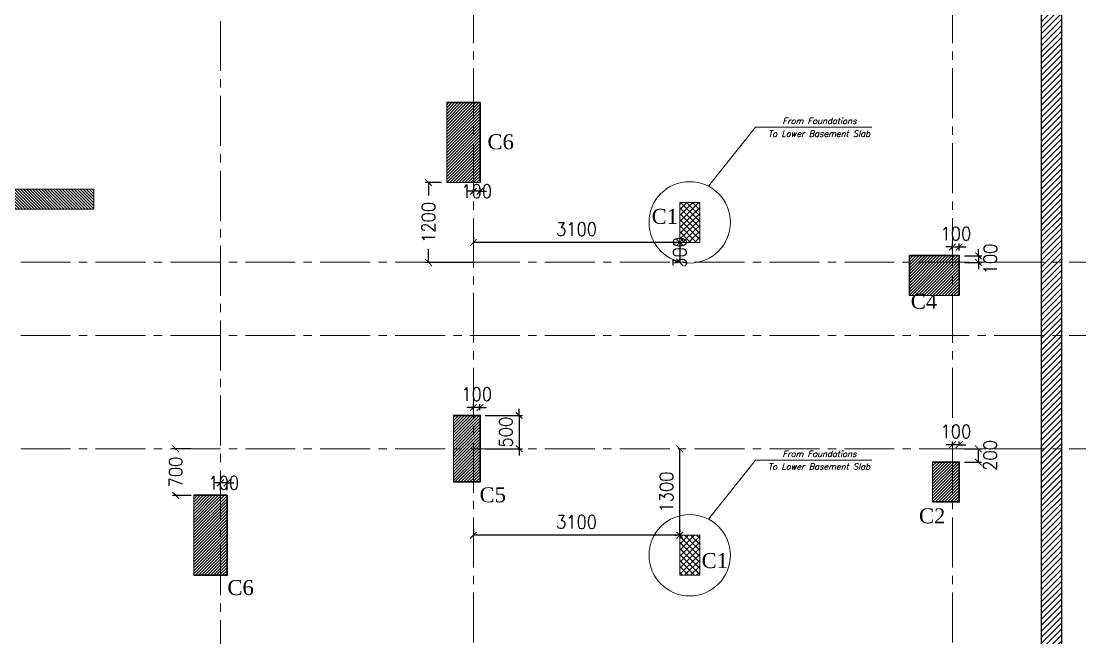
# Model space of a CAD drawing. Header units: millimetres. Extents: x -967280 to 3852, y 2833 to 1955156.
# Drawn here: x -508622 to -492718, y 391097 to 400360 of the extents above; entities that cross this region are included whole.
import ezdxf
from ezdxf.enums import TextEntityAlignment as Align

# ---------------------------------------------------------------- set-up
doc = ezdxf.new("R2010")
doc.units = ezdxf.units.MM
doc.header["$LTSCALE"] = 1000
doc.header["$PDMODE"] = 35
doc.header["$PDSIZE"] = 25
doc.linetypes.add('$0$DASHED2', pattern=[0.375, 0.25, -0.125])
doc.linetypes.add('Columns_Structural070816$0$CENTER2', pattern=[1.125, 0.75, -0.125, 0.125, -0.125])
for name, color, linetype, lineweight in [('00-DE-Hatch', 11, 'Continuous', 0), ('00-EG-Text', 3, 'Continuous', 0), ('S - column', 6, 'Continuous', 60), ('ST-000-AXIS', 9, 'Columns_Structural070816$0$CENTER2', 9), ('ST-RFT-BOT', 2, '$0$DASHED2', 30)]:
    doc.layers.add(name, color=color, linetype=linetype, lineweight=lineweight)
for name, color, linetype in [('_N-DIM 3', 7, 'Continuous'), ('R.C. footing', 4, 'Continuous'), ('S - BATH Hach', 1, 'Continuous'), ('S - col hach', 1, 'Continuous')]:
    doc.layers.add(name, color=color, linetype=linetype)
doc.styles.add('ASD', font='times.ttf')
doc.styles.add('E', font='ITALICC.shx')
doc.styles.add('TUNELNO', font='romans.shx', dxfattribs={"width": 0.9})
doc.dimstyles.new('Copy(2) of DSEC', dxfattribs={"dimtxt": 200, "dimasz": 100, "dimexe": 50, "dimexo": 80, "dimgap": 100, "dimtad": 1, "dimdec": 0, "dimrnd": 5, "dimzin": 0, "dimdsep": 46, "dimtxsty": 'TUNELNO', "dimblk": 'ARCHTICK', "dimcen": 0.09, "dimclrd": 1, "dimclre": 1, "dimclrt": 3, "dimadec": 0, "dimazin": 0, "dimtfac": 0.78125, "dimtdec": 0, "dimtix": 1, "dimtmove": 2, "dimatfit": 3, "dimldrblk": 'ARCHTICK', "dimfxl": 1, "dimtolj": 1, "dimtzin": 0, "dimarcsym": 0})
pattern_1 = [(45, (-410798.87, -446239.72), (-44.9012806, 44.9012806), []), (135, (-410798.87, -446239.72), (-44.9012806, -44.9012806), [])]

# ---------------------------------------------------------------- blocks, each defined once
blk = doc.blocks.new('AXES-00')
at = {"layer": 'ST-000-AXIS'}
for p, q in [((552098.9, 695813.8), (552098.9, 750979.6)), ((555898.9, 750979.6), (555898.9, 695813.8)), ((563098.9, 750979.6), (563098.9, 695813.8)), ((575723.2, 719939.7), (505674.3, 719939.7)), ((575723.2, 718839.7), (505674.3, 718839.7)), ((575723.2, 717139.7), (505674.3, 717139.7))]:
    blk.add_line(p, q, dxfattribs=at)
blk = doc.blocks.new('_ArchTick')
at = {"color": 0, "linetype": 'ByBlock', "const_width": 0.15}
blk.add_lwpolyline([(-0.5, -0.5), (0.5, 0.5)], dxfattribs=at)
blk = doc.blocks.new('*D387')
at = {"layer": '_N-DIM 3', "color": 1, "linetype": 'Continuous', "lineweight": -2, "ltscale": 30, "transparency": 16777216}
for p, q in [((-494629, 393998), (-494729, 393998)), ((-494629, 394017), (-494629, 394048)), ((-494529, 393998), (-494629, 393998)), ((-494529, 394017), (-494529, 394048)), ((-494529, 393998), (-494429, 393998))]:
    blk.add_line(p, q, dxfattribs=at)
at = {"layer": 'Defpoints', "color": 0, "linetype": 'Continuous', "ltscale": 30, "transparency": 16777216}
for p in [(-494629, 393998), (-494629, 393937), (-494529, 393937)]:
    blk.add_point(p, dxfattribs=at)
at = {"layer": '_N-DIM 3', "color": 1, "linetype": 'Continuous', "lineweight": -2, "ltscale": 30, "transparency": 16777216, "xscale": 100, "yscale": 100, "zscale": 100}
blk.add_blockref('_ArchTick', (-494629, 393998), dxfattribs=at)
at = {"layer": '_N-DIM 3', "color": 1, "linetype": 'Continuous', "lineweight": -2, "ltscale": 30, "transparency": 16777216, "xscale": 100, "yscale": 100, "zscale": 100, "rotation": 180}
blk.add_blockref('_ArchTick', (-494529, 393998), dxfattribs=at)
at = {"layer": '_N-DIM 3', "color": 3, "linetype": 'Continuous', "ltscale": 30, "transparency": 16777216, "insert": (-494579, 394198), "char_height": 200, "attachment_point": 5, "style": 'TUNELNO'}
blk.add_mtext('\\A1;100', dxfattribs=at)
blk = doc.blocks.new('*D388')
at = {"layer": '_N-DIM 3', "color": 1, "linetype": 'Continuous', "lineweight": -2, "ltscale": 30, "transparency": 16777216}
for p, q in [((-494629, 396917), (-494629, 397018)), ((-494529, 396917), (-494529, 397018)), ((-494629, 396968), (-494729, 396968)), ((-494629, 396968), (-494529, 396968)), ((-494529, 396968), (-494429, 396968))]:
    blk.add_line(p, q, dxfattribs=at)
at = {"layer": 'Defpoints', "color": 0, "linetype": 'Continuous', "ltscale": 30, "transparency": 16777216}
for p in [(-494629, 396837), (-494529, 396968), (-494529, 396837)]:
    blk.add_point(p, dxfattribs=at)
at = {"layer": '_N-DIM 3', "color": 1, "linetype": 'Continuous', "lineweight": -2, "ltscale": 30, "transparency": 16777216, "xscale": 100, "yscale": 100, "zscale": 100}
blk.add_blockref('_ArchTick', (-494629, 396968), dxfattribs=at)
at = {"layer": '_N-DIM 3', "color": 1, "linetype": 'Continuous', "lineweight": -2, "ltscale": 30, "transparency": 16777216, "xscale": 100, "yscale": 100, "zscale": 100, "rotation": 180}
blk.add_blockref('_ArchTick', (-494529, 396968), dxfattribs=at)
at = {"layer": '_N-DIM 3', "color": 3, "linetype": 'Continuous', "ltscale": 30, "transparency": 16777216, "insert": (-494579, 397168), "char_height": 200, "attachment_point": 5, "style": 'TUNELNO'}
blk.add_mtext('\\A1;100', dxfattribs=at)
blk = doc.blocks.new('*D389')
at = {"layer": '_N-DIM 3', "color": 1, "linetype": 'Continuous', "lineweight": -2, "ltscale": 30, "transparency": 16777216}
for p, q in [((-494448, 396837), (-494189, 396834)), ((-494239, 396835), (-494240, 396735)), ((-494239, 396835), (-494238, 396935)), ((-494449, 396737), (-494190, 396734)), ((-494240, 396735), (-494241, 396635))]:
    blk.add_line(p, q, dxfattribs=at)
at = {"layer": 'Defpoints', "color": 0, "linetype": 'Continuous', "ltscale": 30, "transparency": 16777216}
for p in [(-494528, 396837), (-494529, 396737), (-494240, 396735)]:
    blk.add_point(p, dxfattribs=at)
at = {"layer": '_N-DIM 3', "color": 1, "linetype": 'Continuous', "lineweight": -2, "ltscale": 30, "transparency": 16777216, "xscale": 100, "yscale": 100, "zscale": 100}
for p, rotation in [((-494239, 396835), 269.5132829960533), ((-494240, 396735), 89.51328299605332)]:
    blk.add_blockref('_ArchTick', p, dxfattribs=dict(at, rotation=rotation))
at = {"layer": '_N-DIM 3', "color": 3, "linetype": 'Continuous', "ltscale": 30, "transparency": 16777216, "insert": (-494063, 396787), "char_height": 200, "attachment_point": 5, "rotation": 89.5133, "style": 'TUNELNO'}
blk.add_mtext('\\A1;100', dxfattribs=at)
blk = doc.blocks.new('*D396')
at = {"layer": '_N-DIM 3', "color": 1, "linetype": 'Continuous', "lineweight": -2, "ltscale": 30, "transparency": 16777216}
for p, q in [((-501829, 397804), (-501929, 397804)), ((-501829, 397853), (-501829, 397754)), ((-501729, 397804), (-501829, 397804)), ((-501729, 397853), (-501729, 397754)), ((-501729, 397804), (-501629, 397804))]:
    blk.add_line(p, q, dxfattribs=at)
at = {"layer": 'Defpoints', "color": 0, "linetype": 'Continuous', "ltscale": 30, "transparency": 16777216}
for p in [(-501829, 397933), (-501829, 397804), (-501729, 397933)]:
    blk.add_point(p, dxfattribs=at)
at = {"layer": '_N-DIM 3', "color": 1, "linetype": 'Continuous', "lineweight": -2, "ltscale": 30, "transparency": 16777216, "xscale": 100, "yscale": 100, "zscale": 100}
blk.add_blockref('_ArchTick', (-501829, 397804), dxfattribs=at)
at = {"layer": '_N-DIM 3', "color": 1, "linetype": 'Continuous', "lineweight": -2, "ltscale": 30, "transparency": 16777216, "xscale": 100, "yscale": 100, "zscale": 100, "rotation": 180}
blk.add_blockref('_ArchTick', (-501729, 397804), dxfattribs=at)
at = {"layer": '_N-DIM 3', "color": 3, "linetype": 'Continuous', "ltscale": 30, "transparency": 16777216, "insert": (-501779, 397804), "char_height": 200, "attachment_point": 5, "style": 'TUNELNO'}
blk.add_mtext('\\A1;100', dxfattribs=at)
blk = doc.blocks.new('*D403')
at = {"layer": '_N-DIM 3', "color": 1, "linetype": 'Continuous', "lineweight": -2, "ltscale": 30, "transparency": 16777216}
for p, q in [((-501829, 394517), (-501829, 394608)), ((-501729, 394517), (-501729, 394608)), ((-501829, 394558), (-501929, 394558)), ((-501729, 394558), (-501829, 394558)), ((-501729, 394558), (-501629, 394558))]:
    blk.add_line(p, q, dxfattribs=at)
at = {"layer": 'Defpoints', "color": 0, "linetype": 'Continuous', "ltscale": 30, "transparency": 16777216}
for p in [(-501829, 394558), (-501829, 394437), (-501729, 394437)]:
    blk.add_point(p, dxfattribs=at)
at = {"layer": '_N-DIM 3', "color": 1, "linetype": 'Continuous', "lineweight": -2, "ltscale": 30, "transparency": 16777216, "xscale": 100, "yscale": 100, "zscale": 100}
blk.add_blockref('_ArchTick', (-501829, 394558), dxfattribs=at)
at = {"layer": '_N-DIM 3', "color": 1, "linetype": 'Continuous', "lineweight": -2, "ltscale": 30, "transparency": 16777216, "xscale": 100, "yscale": 100, "zscale": 100, "rotation": 180}
blk.add_blockref('_ArchTick', (-501729, 394558), dxfattribs=at)
at = {"layer": '_N-DIM 3', "color": 3, "linetype": 'Continuous', "ltscale": 30, "transparency": 16777216, "insert": (-501779, 394758), "char_height": 200, "attachment_point": 5, "style": 'TUNELNO'}
blk.add_mtext('\\A1;100', dxfattribs=at)
blk = doc.blocks.new('*D404')
at = {"layer": '_N-DIM 3', "color": 1, "linetype": 'Continuous', "lineweight": -2, "ltscale": 30, "transparency": 16777216}
for p, q in [((-501649, 394437), (-501091, 394437)), ((-501141, 394437), (-501141, 394537)), ((-501141, 394437), (-501141, 393937)), ((-501649, 393937), (-501091, 393937)), ((-501141, 393937), (-501141, 393837))]:
    blk.add_line(p, q, dxfattribs=at)
at = {"layer": 'Defpoints', "color": 0, "linetype": 'Continuous', "ltscale": 30, "transparency": 16777216}
for p in [(-501729, 394437), (-501729, 393937), (-501141, 393937)]:
    blk.add_point(p, dxfattribs=at)
at = {"layer": '_N-DIM 3', "color": 1, "linetype": 'Continuous', "lineweight": -2, "ltscale": 30, "transparency": 16777216, "xscale": 100, "yscale": 100, "zscale": 100}
for p, rotation in [((-501141, 394437), 270), ((-501141, 393937), 90)]:
    blk.add_blockref('_ArchTick', p, dxfattribs=dict(at, rotation=rotation))
at = {"layer": '_N-DIM 3', "color": 3, "linetype": 'Continuous', "ltscale": 30, "transparency": 16777216, "insert": (-501341, 394187), "char_height": 200, "attachment_point": 5, "rotation": 90, "style": 'TUNELNO'}
blk.add_mtext('\\A1;500', dxfattribs=at)
blk = doc.blocks.new('*D430')
at = {"layer": '_N-DIM 3', "color": 1, "linetype": 'Continuous', "lineweight": -2, "ltscale": 30, "transparency": 16777216}
for p, q in [((-498809, 397037), (-498779, 397037)), ((-498729, 397037), (-498729, 396737)), ((-498809, 396737), (-498779, 396737))]:
    blk.add_line(p, q, dxfattribs=at)
at = {"layer": 'Defpoints', "color": 0, "linetype": 'Continuous', "ltscale": 30, "transparency": 16777216}
for p in [(-498729, 397037), (-498729, 396737), (-498729, 396737)]:
    blk.add_point(p, dxfattribs=at)
at = {"layer": '_N-DIM 3', "color": 1, "linetype": 'Continuous', "lineweight": -2, "ltscale": 30, "transparency": 16777216, "xscale": 100, "yscale": 100, "zscale": 100}
for p, rotation in [((-498729, 397037), 90), ((-498729, 396737), 270)]:
    blk.add_blockref('_ArchTick', p, dxfattribs=dict(at, rotation=rotation))
at = {"layer": '_N-DIM 3', "color": 3, "linetype": 'Continuous', "ltscale": 30, "transparency": 16777216, "insert": (-498729, 396887), "char_height": 200, "attachment_point": 5, "rotation": 90, "style": 'TUNELNO'}
blk.add_mtext('\\A1;300', dxfattribs=at)
blk = doc.blocks.new('*D431')
at = {"layer": '_N-DIM 3', "color": 1, "linetype": 'Continuous', "lineweight": -2, "ltscale": 30, "transparency": 16777216}
for p, q in [((-501829, 397117), (-501829, 397087)), ((-498729, 397037), (-501829, 397037)), ((-498729, 397117), (-498729, 397087))]:
    blk.add_line(p, q, dxfattribs=at)
at = {"layer": 'Defpoints', "color": 0, "linetype": 'Continuous', "ltscale": 30, "transparency": 16777216}
for p in [(-501829, 397037), (-501829, 397037), (-498729, 397037)]:
    blk.add_point(p, dxfattribs=at)
at = {"layer": '_N-DIM 3', "color": 1, "linetype": 'Continuous', "lineweight": -2, "ltscale": 30, "transparency": 16777216, "xscale": 100, "yscale": 100, "zscale": 100, "rotation": 180}
blk.add_blockref('_ArchTick', (-501829, 397037), dxfattribs=at)
at = {"layer": '_N-DIM 3', "color": 1, "linetype": 'Continuous', "lineweight": -2, "ltscale": 30, "transparency": 16777216, "xscale": 100, "yscale": 100, "zscale": 100}
blk.add_blockref('_ArchTick', (-498729, 397037), dxfattribs=at)
at = {"layer": '_N-DIM 3', "color": 3, "linetype": 'Continuous', "ltscale": 30, "transparency": 16777216, "insert": (-500279, 397237), "char_height": 200, "attachment_point": 5, "style": 'TUNELNO'}
blk.add_mtext('\\A1;3100', dxfattribs=at)
blk = doc.blocks.new('*D432')
at = {"layer": '_N-DIM 3', "color": 1, "linetype": 'Continuous', "lineweight": -2, "ltscale": 30, "transparency": 16777216}
for p, q in [((-498729, 392637), (-498729, 393937)), ((-498674, 393937), (-498679, 393937)), ((-498809, 392637), (-498779, 392637))]:
    blk.add_line(p, q, dxfattribs=at)
at = {"layer": 'Defpoints', "color": 0, "linetype": 'Continuous', "ltscale": 30, "transparency": 16777216}
for p in [(-498754, 393937), (-498729, 393937), (-498729, 392637)]:
    blk.add_point(p, dxfattribs=at)
at = {"layer": '_N-DIM 3', "color": 1, "linetype": 'Continuous', "lineweight": -2, "ltscale": 30, "transparency": 16777216, "xscale": 100, "yscale": 100, "zscale": 100}
for p, rotation in [((-498729, 393937), 90), ((-498729, 392637), 270)]:
    blk.add_blockref('_ArchTick', p, dxfattribs=dict(at, rotation=rotation))
at = {"layer": '_N-DIM 3', "color": 3, "linetype": 'Continuous', "ltscale": 30, "transparency": 16777216, "insert": (-498929, 393287), "char_height": 200, "attachment_point": 5, "rotation": 90, "style": 'TUNELNO'}
blk.add_mtext('\\A1;1300', dxfattribs=at)
blk = doc.blocks.new('*D433')
at = {"layer": '_N-DIM 3', "color": 1, "linetype": 'Continuous', "lineweight": -2, "ltscale": 30, "transparency": 16777216}
for p, q in [((-501829, 392717), (-501829, 392687)), ((-498729, 392717), (-498729, 392687)), ((-498729, 392637), (-501829, 392637))]:
    blk.add_line(p, q, dxfattribs=at)
at = {"layer": 'Defpoints', "color": 0, "linetype": 'Continuous', "ltscale": 30, "transparency": 16777216}
for p in [(-501829, 392637), (-501829, 392637), (-498729, 392637)]:
    blk.add_point(p, dxfattribs=at)
at = {"layer": '_N-DIM 3', "color": 1, "linetype": 'Continuous', "lineweight": -2, "ltscale": 30, "transparency": 16777216, "xscale": 100, "yscale": 100, "zscale": 100, "rotation": 180}
blk.add_blockref('_ArchTick', (-501829, 392637), dxfattribs=at)
at = {"layer": '_N-DIM 3', "color": 1, "linetype": 'Continuous', "lineweight": -2, "ltscale": 30, "transparency": 16777216, "xscale": 100, "yscale": 100, "zscale": 100}
blk.add_blockref('_ArchTick', (-498729, 392637), dxfattribs=at)
at = {"layer": '_N-DIM 3', "color": 3, "linetype": 'Continuous', "ltscale": 30, "transparency": 16777216, "insert": (-500279, 392837), "char_height": 200, "attachment_point": 5, "style": 'TUNELNO'}
blk.add_mtext('\\A1;3100', dxfattribs=at)
blk = doc.blocks.new('*D452')
at = {"layer": '_N-DIM 3', "color": 1, "linetype": 'Continuous', "lineweight": -2, "ltscale": 30, "transparency": 16777216}
for p, q in [((-502309, 397937), (-502553, 397937)), ((-502503, 397937), (-502503, 397742)), ((-502503, 396737), (-502503, 396933)), ((-501809, 396737), (-502553, 396737))]:
    blk.add_line(p, q, dxfattribs=at)
at = {"layer": 'Defpoints', "color": 0, "linetype": 'Continuous', "ltscale": 30, "transparency": 16777216}
for p in [(-502229, 397937), (-502503, 396737), (-501729, 396737)]:
    blk.add_point(p, dxfattribs=at)
at = {"layer": '_N-DIM 3', "color": 1, "linetype": 'Continuous', "lineweight": -2, "ltscale": 30, "transparency": 16777216, "xscale": 100, "yscale": 100, "zscale": 100}
for p, rotation in [((-502503, 397937), 90), ((-502503, 396737), 270)]:
    blk.add_blockref('_ArchTick', p, dxfattribs=dict(at, rotation=rotation))
at = {"layer": '_N-DIM 3', "color": 3, "linetype": 'Continuous', "ltscale": 30, "transparency": 16777216, "insert": (-502503, 397337), "char_height": 200, "attachment_point": 5, "rotation": 90, "style": 'TUNELNO'}
blk.add_mtext('\\A1;1200', dxfattribs=at)
blk = doc.blocks.new('*D453')
at = {"layer": '_N-DIM 3', "color": 1, "linetype": 'Continuous', "lineweight": -2, "ltscale": 30, "transparency": 16777216}
for p, q in [((-505629, 393424), (-505729, 393424)), ((-505629, 393314), (-505629, 393474)), ((-505529, 393424), (-505629, 393424)), ((-505529, 393314), (-505529, 393474)), ((-505529, 393424), (-505429, 393424))]:
    blk.add_line(p, q, dxfattribs=at)
at = {"layer": 'Defpoints', "color": 0, "linetype": 'Continuous', "ltscale": 30, "transparency": 16777216}
for p in [(-505629, 393424), (-505629, 393234), (-505529, 393234)]:
    blk.add_point(p, dxfattribs=at)
at = {"layer": '_N-DIM 3', "color": 1, "linetype": 'Continuous', "lineweight": -2, "ltscale": 30, "transparency": 16777216, "xscale": 100, "yscale": 100, "zscale": 100}
blk.add_blockref('_ArchTick', (-505629, 393424), dxfattribs=at)
at = {"layer": '_N-DIM 3', "color": 1, "linetype": 'Continuous', "lineweight": -2, "ltscale": 30, "transparency": 16777216, "xscale": 100, "yscale": 100, "zscale": 100, "rotation": 180}
blk.add_blockref('_ArchTick', (-505529, 393424), dxfattribs=at)
at = {"layer": '_N-DIM 3', "color": 3, "linetype": 'Continuous', "ltscale": 30, "transparency": 16777216, "insert": (-505579, 393424), "char_height": 200, "attachment_point": 5, "style": 'TUNELNO'}
blk.add_mtext('\\A1;100', dxfattribs=at)
blk = doc.blocks.new('*D454')
at = {"layer": '_N-DIM 3', "color": 1, "linetype": 'Continuous', "lineweight": -2, "ltscale": 30, "transparency": 16777216}
for p, q in [((-506067, 393937), (-506351, 393937)), ((-506301, 393937), (-506301, 393919)), ((-506067, 393237), (-506351, 393237)), ((-506301, 393237), (-506301, 393256))]:
    blk.add_line(p, q, dxfattribs=at)
at = {"layer": 'Defpoints', "color": 0, "linetype": 'Continuous', "ltscale": 30, "transparency": 16777216}
for p in [(-506301, 393937), (-505987, 393937), (-505987, 393237)]:
    blk.add_point(p, dxfattribs=at)
at = {"layer": '_N-DIM 3', "color": 1, "linetype": 'Continuous', "lineweight": -2, "ltscale": 30, "transparency": 16777216, "xscale": 100, "yscale": 100, "zscale": 100}
for p, rotation in [((-506301, 393937), 90), ((-506301, 393237), 270)]:
    blk.add_blockref('_ArchTick', p, dxfattribs=dict(at, rotation=rotation))
at = {"layer": '_N-DIM 3', "color": 3, "linetype": 'Continuous', "ltscale": 30, "transparency": 16777216, "insert": (-506301, 393587), "char_height": 200, "attachment_point": 5, "rotation": 90, "style": 'TUNELNO'}
blk.add_mtext('\\A1;700', dxfattribs=at)
blk = doc.blocks.new('*D460')
at = {"layer": '_N-DIM 3', "color": 1, "linetype": 'Continuous', "lineweight": -2, "ltscale": 30, "transparency": 16777216}
for p, q in [((-494449, 393937), (-494193, 393937)), ((-494243, 393937), (-494243, 393737)), ((-494449, 393737), (-494193, 393737))]:
    blk.add_line(p, q, dxfattribs=at)
at = {"layer": 'Defpoints', "color": 0, "linetype": 'Continuous', "ltscale": 30, "transparency": 16777216}
for p in [(-494529, 393937), (-494529, 393737), (-494243, 393737)]:
    blk.add_point(p, dxfattribs=at)
at = {"layer": '_N-DIM 3', "color": 1, "linetype": 'Continuous', "lineweight": -2, "ltscale": 30, "transparency": 16777216, "xscale": 100, "yscale": 100, "zscale": 100}
for p, rotation in [((-494243, 393937), 90), ((-494243, 393737), 270)]:
    blk.add_blockref('_ArchTick', p, dxfattribs=dict(at, rotation=rotation))
at = {"layer": '_N-DIM 3', "color": 3, "linetype": 'Continuous', "ltscale": 30, "transparency": 16777216, "insert": (-494065, 393837), "char_height": 200, "attachment_point": 5, "rotation": 90, "style": 'TUNELNO'}
blk.add_mtext('\\A1;200', dxfattribs=at)
blk = doc.blocks.new('A$C46269fcd new')
at = {"layer": 'S - BATH Hach', "ltscale": 30, "transparency": 33554483}
h = blk.add_hatch(dxfattribs=at)
h.set_pattern_fill('ANSI31', color=1, scale=20)
h.set_pattern_definition([(45, (643184.17, -484711.8), (-44.9012806, 44.9012806), [])])
h.paths.add_polyline_path([(47835, 35800), (47835, -9200), (-6100, -9200), (-6100, 35800), (-5800, 35800), (-5800, -8900), (47535, -8900), (47535, 35800)])
at = {"layer": 'R.C. footing', "color": 4, "ltscale": 30}
blk.add_lwpolyline([(47835, 35800), (47835, -9200), (-6100, -9200), (-6100, 35800), (-5800, 35800), (-5800, -8900), (47535, -8900), (47535, 35800)], close=True, dxfattribs=at)
blk = doc.blocks.new('FROM FOUNDATION TO UPPER LOWER BASEMENT_COLUMNS(new2)')
at = {"layer": 'S - col hach'}
h = blk.add_hatch(dxfattribs=at)
h.set_pattern_fill('ANSI31', color=256, scale=10, angle=-90)
h.set_pattern_definition([(315, (-770003.16, 861038.448), (22.4506403, 22.4506403), [])])
h.paths.add_polyline_path([(450199, 621040), (447899, 621040), (447899, 626440), (450199, 626440), (450199, 626740), (447599, 626740), (447599, 620740), (450199, 620740)])
h = blk.add_hatch(dxfattribs=at)
h.set_pattern_fill('ANSI31', color=256, scale=10)
h.set_pattern_definition([(45, (-119733.897, -851549.915), (-22.4506403, 22.4506403), [])])
h.paths.add_polyline_path([(455999, 622340), (455499, 622340), (455499, 621140), (455999, 621140)])
h = blk.add_hatch(dxfattribs=at)
h.set_pattern_fill('ANSI31', color=256, scale=10)
h.set_pattern_definition([(45, (193250.144, -607512.31), (-22.4506403, 22.4506403), [])])
h.paths.add_polyline_path([(462706, 619440), (463199, 619440), (463199, 620040), (462449, 620040), (462449, 619440)])
h = blk.add_hatch(dxfattribs=at)
h.set_pattern_fill('ANSI31', color=256, scale=10)
h.set_pattern_definition([(45, (193250.144, -597112.31), (-22.4506403, 22.4506403), [])])
h.paths.add_polyline_path([(455599, 616640), (455999, 616640), (455999, 617640), (455599, 617640), (455599, 617179)])
h = blk.add_hatch(dxfattribs=at)
h.set_pattern_fill('ANSI31', color=256, scale=10)
h.set_pattern_definition([(45, (193250.144, -596912.31), (-22.4506403, 22.4506403), [])])
h.paths.add_polyline_path([(462799, 616940), (462799, 616340), (463199, 616340), (463199, 616940)])
h = blk.add_hatch(dxfattribs=at)
h.set_pattern_fill('ANSI31', color=256, scale=10)
h.set_pattern_definition([(45, (193250.144, -598612.31), (-22.4506403, 22.4506403), [])])
h.paths.add_polyline_path([(452199, 615240), (452199, 616440), (451699, 616440), (451699, 615240), (451832, 615240)])
at = {"layer": 'S - column', "lineweight": 15}
for points in [[(450199, 621040), (447899, 621040), (447899, 626440), (450199, 626440), (450199, 626740), (447599, 626740), (447599, 620740), (450199, 620740)], [(455499, 621140), (455999, 621140), (455999, 622340), (455499, 622340)], [(462449, 619440), (463199, 619440), (463199, 620040), (462449, 620040)], [(455599, 616640), (455599, 617640), (455999, 617640), (455999, 616640)], [(463199, 616940), (463199, 616340), (462799, 616340), (462799, 616940)], [(452199, 616440), (452199, 615240), (451699, 615240), (451699, 616440)]]:
    blk.add_lwpolyline(points, close=True, dxfattribs=at)
at = {"layer": 'ST-RFT-BOT', "color": 7, "linetype": 'Continuous', "ltscale": 30}
for points in [[(455499, 622340), (455999, 622340), (455999, 621140)], [(463199, 619440), (463199, 620040), (462449, 620040), (462449, 619440)], [(455599, 617640), (455999, 617640), (455999, 616640), (455599, 616640)], [(462799, 616940), (463199, 616940), (463199, 616340), (462799, 616340)], [(451699, 616440), (452199, 616440), (452199, 615240), (451699, 615240)]]:
    blk.add_lwpolyline(points, dxfattribs=at)
blk = doc.blocks.new('A$C498c0d08')
at = {"layer": 'S - col hach'}
h = blk.add_hatch(dxfattribs=at)
h.set_pattern_fill('ANSI37', color=3, scale=20)
h.set_pattern_definition(pattern_1)
h.paths.add_polyline_path([(48200, -25400), (48500, -25400), (48500, -26000), (48200, -26000)])
h = blk.add_hatch(dxfattribs=at)
h.set_pattern_fill('ANSI37', color=3, scale=20)
h.set_pattern_definition(pattern_1)
h.paths.add_polyline_path([(48200, -30400), (48500, -30400), (48500, -31000), (48200, -31000)])
at = {"layer": 'S - column', "lineweight": 15}
for points in [[(48200, -25400), (48500, -25400), (48500, -26000), (48200, -26000)], [(48200, -30400), (48500, -30400), (48500, -31000), (48200, -31000)]]:
    blk.add_lwpolyline(points, close=True, dxfattribs=at)

msp = doc.modelspace()

# ---------------------------------------------------------------- linework, layer by layer
at = {"layer": '00-DE-Hatch', "color": 3}
for points in [[(-498296.2, 397878.9), (-497588.9, 398765.9), (-495844, 398765.9)], [(-498296.2, 392878.9), (-497588.9, 393765.9), (-495844, 393765.9)]]:
    msp.add_lwpolyline(points, dxfattribs=at)
for centre in [(-498578.6, 397337.4), (-498578.6, 392337.4)]:
    msp.add_circle(centre, 610.8, dxfattribs=at)

# ---------------------------------------------------------------- block references
at = {"layer": '_N-DIM 3', "color": 6, "linetype": 'Continuous', "ltscale": 30}
msp.add_blockref('AXES-00', (-1057727.6, -323202.4), dxfattribs=at)
at = {"layer": 'S - column', "color": 7, "true_color": 0xffffff}
msp.add_blockref('A$C46269fcd new', (-540828.7, 387237.4), dxfattribs=at)
at = {"layer": 'S - column'}
msp.add_blockref('FROM FOUNDATION TO UPPER LOWER BASEMENT_COLUMNS(new2)', (-957727.6, -223202.4), dxfattribs=at)
at = {"layer": 'S - column', "lineweight": 106, "ltscale": 30}
msp.add_blockref('A$C498c0d08', (-546928.7, 423037.4), dxfattribs=at)

# ---------------------------------------------------------------- texts
at = {"ltscale": 6, "style": 'ASD'}
for s, p in [('C6', (-501418.5, 398548.1)), ('C1', (-498951.8, 397427.7)), ('C4', (-495059.8, 396151.4)), ('C5', (-501537.1, 393245.1)), ('C2', (-494936.2, 392929.1)), ('C1', (-498201.8, 392257)), ('C6', (-505325.7, 391851.9))]:
    msp.add_text(s, height=225, dxfattribs=at).set_placement(p, align=Align.MIDDLE_CENTER)
at = {"layer": '00-EG-Text', "color": 4, "style": 'E'}
for s, p in [('From Foundations', (-496627.8, 398861.6)), ('To Lower Basement Slab', (-496634.3, 398670.1)), ('From Foundations', (-496627.8, 393861.6)), ('To Lower Basement Slab', (-496634.3, 393670.1))]:
    msp.add_text(s, height=91.295, dxfattribs=at).set_placement(p, align=Align.MIDDLE_CENTER)

# ---------------------------------------------------------------- dimensions: what is measured, and where the dimension line sits
at = {"layer": '_N-DIM 3', "color": 6, "linetype": 'Continuous', "ltscale": 30}
for base, p1, p2, angle, picture, middle, dimtype in [((-502503, 396737.4), (-502228.7, 397937.4), (-501728.7, 396737.4), 90, '*D452', (-502503, 397337.4), 160), ((-501828.7, 397804.1), (-501728.7, 397932.9), (-501828.7, 397932.9), 180, '*D396', (-501778.7, 397804.1), 161), ((-498728.7, 396737.4), (-498728.7, 397037.4), (-498728.6, 396737.4), 90, '*D430', (-498728.7, 396887.4), 160), ((-494240, 396734.9), (-494527.8, 396837.4), (-494528.7, 396737.4), 269.51328, '*D389', (-494063.5, 396786.6), 161), ((-506300.9, 393937.4), (-505986.9, 393237.4), (-505986.9, 393937.4), 90, '*D454', (-506300.9, 393587.4), 160), ((-494243.5, 393737.4), (-494528.7, 393937.4), (-494528.7, 393737.4), 90, '*D460', (-494065.5, 393837.4), 160)]:
    dim = msp.add_linear_dim(base=base, p1=p1, p2=p2, angle=angle, dimstyle='Copy(2) of DSEC', dxfattribs=at)
    dim.commit()
    dim.dimension.update_dxf_attribs({"geometry": picture, "text_midpoint": middle, "dimtype": dimtype})
for base, p1, p2, picture, middle in [((-501828.7, 397037.4), (-498728.7, 397037.4), (-501828.7, 397037.4), '*D431', (-500278.7, 397237.4)), ((-494528.7, 396967.8), (-494628.7, 396837.4), (-494528.7, 396837.4), '*D388', (-494578.7, 397167.8)), ((-494628.7, 393997.7), (-494528.7, 393937.4), (-494628.7, 393937.4), '*D387', (-494578.7, 394197.7)), ((-501828.7, 392637.4), (-498728.6, 392637.4), (-501828.7, 392637.4), '*D433', (-500278.6, 392837.4))]:
    dim = msp.add_linear_dim(base=base, p1=p1, p2=p2, dimstyle='Copy(2) of DSEC', dxfattribs=at)
    dim.commit()
    dim.dimension.update_dxf_attribs({"geometry": picture, "text_midpoint": middle})
for base, p1, p2, picture, middle in [((-501828.7, 394558.2), (-501728.7, 394437.4), (-501828.7, 394437.4), '*D403', (-501778.7, 394758.2)), ((-505628.7, 393423.9), (-505528.7, 393234.4), (-505628.7, 393234.4), '*D453', (-505578.7, 393423.9))]:
    dim = msp.add_linear_dim(base=base, p1=p1, p2=p2, dimstyle='Copy(2) of DSEC', dxfattribs=at)
    dim.commit()
    dim.dimension.update_dxf_attribs({"geometry": picture, "text_midpoint": middle, "dimtype": 160})
for base, p1, p2, picture, middle in [((-501141, 393937.4), (-501728.7, 394437.4), (-501728.7, 393937.4), '*D404', (-501341, 394187.4)), ((-498728.6, 393937.4), (-498728.6, 392637.4), (-498753.5, 393937.4), '*D432', (-498928.6, 393287.4))]:
    dim = msp.add_linear_dim(base=base, p1=p1, p2=p2, angle=90, dimstyle='Copy(2) of DSEC', dxfattribs=at)
    dim.commit()
    dim.dimension.update_dxf_attribs({"geometry": picture, "text_midpoint": middle})

doc.saveas('drawing.dxf')
